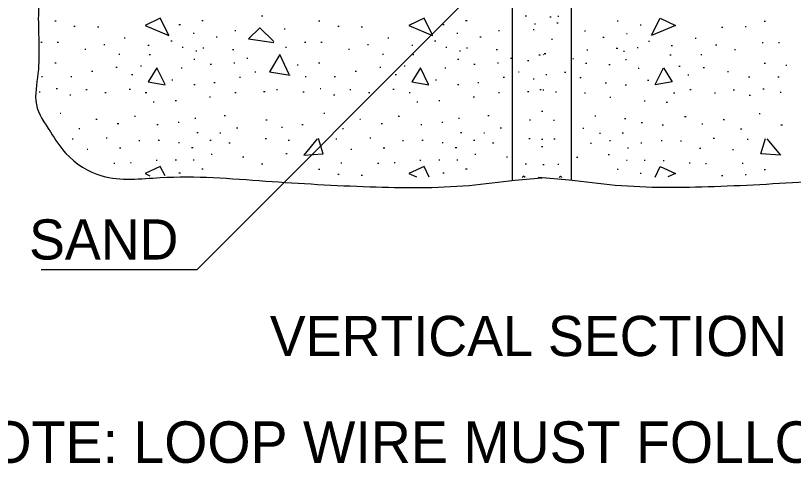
# Model space of a CAD drawing. Extents: x 0 to 2.83, y 0 to 1.83.
# Drawn here: x 2.4069 to 2.5612, y 0.4549 to 0.5438 of the extents above; entities that cross this region are included whole.
import ezdxf

# ---------------------------------------------------------------- set-up
doc = ezdxf.new("R2010")
doc.units = 0
doc.layers.add('RD_Pr_Roadway_Notes', color=7, linetype='Continuous')
doc.layers.add('SH_General_Details', color=7, linetype='Continuous')

msp = doc.modelspace()

# ---------------------------------------------------------------- linework, layer by layer
at = {"layer": 'RD_Pr_Roadway_Notes'}
for q in [(2.49743, 0.54798), (2.41198, 0.49333)]:
    msp.add_line((2.44283, 0.49333), q, dxfattribs=at)
at = {"layer": 'SH_General_Details'}
for p, q in [((2.50548, 0.51103), (2.50548, 0.59284)), ((2.51722, 0.51103), (2.51722, 0.59284)), ((2.45593, 0.5437), (2.4557, 0.5437)), ((2.50826, 0.5437), (2.50798, 0.5437)), ((2.51317, 0.54347), (2.5129, 0.54347)), ((2.51449, 0.5437), (2.51467, 0.5437)), ((2.41498, 0.54266), (2.41471, 0.54266)), ((2.4396, 0.54193), (2.43932, 0.54193)), ((2.4441, 0.54275), (2.44387, 0.54275)), ((2.46726, 0.54266), (2.46703, 0.54266)), ((2.49192, 0.54193), (2.49165, 0.54193)), ((2.49647, 0.54275), (2.4962, 0.54275)), ((2.51008, 0.54206), (2.50985, 0.54206)), ((2.51453, 0.54229), (2.51431, 0.54229)), ((2.52628, 0.54275), (2.52646, 0.54275)), ((2.53083, 0.54193), (2.53105, 0.54193)), ((2.55544, 0.54266), (2.55567, 0.54266)), ((2.41871, 0.54165), (2.41848, 0.54165)), ((2.4234, 0.54147), (2.42317, 0.54147)), ((2.44233, 0.54025), (2.4421, 0.54025)), ((2.45061, 0.54074), (2.45038, 0.54074)), ((2.46039, 0.54111), (2.46016, 0.54111)), ((2.47108, 0.54165), (2.47081, 0.54165)), ((2.47572, 0.54147), (2.4755, 0.54147)), ((2.49465, 0.54025), (2.49442, 0.54025)), ((2.50293, 0.54074), (2.50271, 0.54074)), ((2.5098, 0.54093), (2.50958, 0.54093)), ((2.51977, 0.54074), (2.52, 0.54074)), ((2.5281, 0.54025), (2.52828, 0.54025)), ((2.54698, 0.54147), (2.54725, 0.54147)), ((2.55166, 0.54165), (2.55189, 0.54165)), ((2.42863, 0.53929), (2.42845, 0.53929)), ((2.43796, 0.5387), (2.43773, 0.5387)), ((2.44692, 0.53947), (2.4467, 0.53947)), ((2.48096, 0.53929), (2.48078, 0.53929)), ((2.49028, 0.5387), (2.49001, 0.5387)), ((2.49925, 0.53947), (2.49902, 0.53947)), ((2.51344, 0.53902), (2.51322, 0.53902)), ((2.52345, 0.53947), (2.52368, 0.53947)), ((2.53246, 0.5387), (2.53265, 0.5387)), ((2.54175, 0.53929), (2.54197, 0.53929)), ((2.41216, 0.53842), (2.41193, 0.53842)), ((2.41539, 0.53842), (2.41516, 0.53842)), ((2.42463, 0.53801), (2.4244, 0.53801)), ((2.43341, 0.53788), (2.43313, 0.53788)), ((2.44014, 0.53742), (2.43996, 0.53742)), ((2.44428, 0.53733), (2.44405, 0.53733)), ((2.46062, 0.53742), (2.46044, 0.53742)), ((2.46448, 0.53842), (2.46421, 0.53842)), ((2.46772, 0.53842), (2.46749, 0.53842)), ((2.47695, 0.53801), (2.47672, 0.53801)), ((2.48569, 0.53788), (2.48551, 0.53788)), ((2.49247, 0.53742), (2.49229, 0.53742)), ((2.49656, 0.53733), (2.49638, 0.53733)), ((2.52609, 0.53733), (2.52637, 0.53733)), ((2.53024, 0.53742), (2.53046, 0.53742)), ((2.53701, 0.53788), (2.53724, 0.53788)), ((2.54575, 0.53801), (2.54602, 0.53801)), ((2.55503, 0.53842), (2.55521, 0.53842)), ((2.55826, 0.53842), (2.55845, 0.53842)), ((2.42085, 0.53706), (2.42062, 0.53706)), ((2.42758, 0.53606), (2.42735, 0.53606)), ((2.43364, 0.53597), (2.43341, 0.53597)), ((2.44287, 0.53674), (2.44264, 0.53674)), ((2.4502, 0.53697), (2.44992, 0.53697)), ((2.47318, 0.53706), (2.47295, 0.53706)), ((2.47991, 0.53606), (2.47968, 0.53606)), ((2.48592, 0.53597), (2.48573, 0.53597)), ((2.4952, 0.53674), (2.49497, 0.53674)), ((2.50252, 0.53697), (2.50225, 0.53697)), ((2.51089, 0.53592), (2.51071, 0.53592)), ((2.51208, 0.53619), (2.51181, 0.53619)), ((2.52022, 0.53697), (2.52045, 0.53697)), ((2.52755, 0.53674), (2.52773, 0.53674)), ((2.53674, 0.53597), (2.53701, 0.53597)), ((2.54284, 0.53606), (2.54306, 0.53606)), ((2.54953, 0.53706), (2.54975, 0.53706)), ((2.41498, 0.53437), (2.41471, 0.53437)), ((2.44246, 0.5351), (2.44224, 0.5351)), ((2.44574, 0.5341), (2.44551, 0.5341)), ((2.45043, 0.53437), (2.4502, 0.53437)), ((2.45297, 0.53528), (2.45275, 0.53528)), ((2.46726, 0.53437), (2.46703, 0.53437)), ((2.49483, 0.5351), (2.49456, 0.5351)), ((2.49811, 0.5341), (2.49784, 0.5341)), ((2.50275, 0.53437), (2.50252, 0.53437)), ((2.5053, 0.53528), (2.50507, 0.53528)), ((2.50871, 0.53478), (2.50844, 0.53478)), ((2.51745, 0.53528), (2.51763, 0.53528)), ((2.51995, 0.53437), (2.52022, 0.53437)), ((2.52464, 0.5341), (2.52486, 0.5341)), ((2.52791, 0.5351), (2.52814, 0.5351)), ((2.55544, 0.53437), (2.55567, 0.53437)), ((2.42221, 0.53269), (2.42199, 0.53269)), ((2.42704, 0.53351), (2.42681, 0.53351)), ((2.43191, 0.53374), (2.43168, 0.53374)), ((2.43996, 0.53337), (2.43973, 0.53337)), ((2.45457, 0.53255), (2.45434, 0.53255)), ((2.46298, 0.53397), (2.46276, 0.53397)), ((2.47454, 0.53269), (2.47431, 0.53269)), ((2.47936, 0.53351), (2.47914, 0.53351)), ((2.48423, 0.53374), (2.48401, 0.53374)), ((2.49229, 0.53337), (2.49206, 0.53337)), ((2.50685, 0.53255), (2.50666, 0.53255)), ((2.51581, 0.53255), (2.51608, 0.53255)), ((2.53046, 0.53337), (2.53064, 0.53337)), ((2.53847, 0.53374), (2.53874, 0.53374)), ((2.54334, 0.53351), (2.54361, 0.53351)), ((2.54816, 0.53269), (2.54839, 0.53269)), ((2.55972, 0.53397), (2.55995, 0.53397)), ((2.41225, 0.5316), (2.41202, 0.5316)), ((2.41803, 0.5316), (2.41785, 0.5316)), ((2.43013, 0.53201), (2.4299, 0.53201)), ((2.45152, 0.53151), (2.45133, 0.53151)), ((2.46458, 0.5316), (2.46435, 0.5316)), ((2.47036, 0.5316), (2.47013, 0.5316)), ((2.48246, 0.53201), (2.48223, 0.53201)), ((2.50389, 0.53151), (2.50366, 0.53151)), ((2.5098, 0.53119), (2.50958, 0.53119)), ((2.51231, 0.53201), (2.51208, 0.53201)), ((2.51886, 0.53151), (2.51909, 0.53151)), ((2.54029, 0.53201), (2.54047, 0.53201)), ((2.55235, 0.5316), (2.55257, 0.5316)), ((2.55813, 0.5316), (2.5584, 0.5316)), ((2.43809, 0.53096), (2.43787, 0.53096)), ((2.44251, 0.53001), (2.44228, 0.53001)), ((2.44651, 0.53046), (2.44624, 0.53046)), ((2.49042, 0.53096), (2.49019, 0.53096)), ((2.49488, 0.53001), (2.49461, 0.53001)), ((2.49884, 0.53046), (2.49861, 0.53046)), ((2.52391, 0.53046), (2.52414, 0.53046)), ((2.52787, 0.53001), (2.5281, 0.53001)), ((2.53228, 0.53096), (2.53255, 0.53096)), ((2.4118, 0.5286), (2.41157, 0.5286)), ((2.41521, 0.52923), (2.41498, 0.52923)), ((2.41789, 0.528), (2.41766, 0.528)), ((2.42112, 0.52905), (2.42085, 0.52905)), ((2.42485, 0.52846), (2.42458, 0.52846)), ((2.42972, 0.52914), (2.42945, 0.52914)), ((2.43291, 0.52846), (2.43263, 0.52846)), ((2.45065, 0.52846), (2.45038, 0.52846)), ((2.45639, 0.52864), (2.45611, 0.52864)), ((2.45884, 0.52905), (2.45866, 0.52905)), ((2.46417, 0.5286), (2.46389, 0.5286)), ((2.46749, 0.52923), (2.46731, 0.52923)), ((2.47022, 0.528), (2.46999, 0.528)), ((2.4734, 0.52905), (2.47322, 0.52905)), ((2.47718, 0.52846), (2.47691, 0.52846)), ((2.482, 0.52914), (2.48177, 0.52914)), ((2.48519, 0.52846), (2.48501, 0.52846)), ((2.50293, 0.52846), (2.50271, 0.52846)), ((2.50871, 0.52864), (2.50844, 0.52864)), ((2.51121, 0.52905), (2.51094, 0.52905)), ((2.51153, 0.52905), (2.51171, 0.52905)), ((2.51404, 0.52864), (2.51426, 0.52864)), ((2.51977, 0.52846), (2.52, 0.52846)), ((2.53747, 0.52846), (2.53774, 0.52846)), ((2.5407, 0.52914), (2.54093, 0.52914)), ((2.54557, 0.52846), (2.54579, 0.52846)), ((2.5493, 0.52905), (2.54953, 0.52905)), ((2.55248, 0.528), (2.55271, 0.528)), ((2.55517, 0.52923), (2.55544, 0.52923)), ((2.55858, 0.5286), (2.55881, 0.5286)), ((2.43441, 0.5266), (2.43418, 0.5266)), ((2.43882, 0.52687), (2.43855, 0.52687)), ((2.4456, 0.52759), (2.44537, 0.52759)), ((2.48674, 0.5266), (2.48651, 0.5266)), ((2.4911, 0.52687), (2.49088, 0.52687)), ((2.49793, 0.52759), (2.4977, 0.52759)), ((2.52482, 0.52759), (2.525, 0.52759)), ((2.5316, 0.52687), (2.53183, 0.52687)), ((2.53597, 0.5266), (2.53624, 0.5266)), ((2.41589, 0.52436), (2.41571, 0.52436)), ((2.43072, 0.52373), (2.4305, 0.52373)), ((2.44264, 0.52336), (2.44246, 0.52336)), ((2.44856, 0.52391), (2.44829, 0.52391)), ((2.46826, 0.52436), (2.46803, 0.52436)), ((2.48305, 0.52373), (2.48282, 0.52373)), ((2.49497, 0.52336), (2.49479, 0.52336)), ((2.50088, 0.52391), (2.50061, 0.52391)), ((2.51149, 0.52473), (2.51126, 0.52473)), ((2.52186, 0.52391), (2.52204, 0.52391)), ((2.52773, 0.52336), (2.52796, 0.52336)), ((2.53965, 0.52373), (2.53993, 0.52373)), ((2.55444, 0.52436), (2.55467, 0.52436)), ((2.42308, 0.52314), (2.42281, 0.52314)), ((2.42735, 0.52227), (2.42708, 0.52227)), ((2.43518, 0.52209), (2.43495, 0.52209)), ((2.43937, 0.52259), (2.43914, 0.52259)), ((2.4568, 0.523), (2.45652, 0.523)), ((2.46394, 0.52209), (2.46371, 0.52209)), ((2.47536, 0.52314), (2.47518, 0.52314)), ((2.47968, 0.52227), (2.47941, 0.52227)), ((2.48751, 0.52209), (2.48728, 0.52209)), ((2.4917, 0.52259), (2.49147, 0.52259)), ((2.50908, 0.523), (2.50885, 0.523)), ((2.51363, 0.523), (2.51385, 0.523)), ((2.53101, 0.52259), (2.53128, 0.52259)), ((2.53519, 0.52209), (2.53547, 0.52209)), ((2.54306, 0.52227), (2.54329, 0.52227)), ((2.5473, 0.52314), (2.54757, 0.52314)), ((2.55876, 0.52209), (2.55904, 0.52209)), ((2.41967, 0.52127), (2.41944, 0.52127)), ((2.4431, 0.5205), (2.44287, 0.5205)), ((2.44765, 0.52041), (2.44742, 0.52041)), ((2.45097, 0.52145), (2.4507, 0.52145)), ((2.45984, 0.52159), (2.45966, 0.52159)), ((2.47199, 0.52127), (2.47176, 0.52127)), ((2.49543, 0.5205), (2.4952, 0.5205)), ((2.49997, 0.52041), (2.49979, 0.52041)), ((2.5033, 0.52145), (2.50307, 0.52145)), ((2.51945, 0.52145), (2.51968, 0.52145)), ((2.52273, 0.52041), (2.52296, 0.52041)), ((2.52728, 0.5205), (2.52755, 0.5205)), ((2.55071, 0.52127), (2.55098, 0.52127)), ((2.41835, 0.51922), (2.41812, 0.51922)), ((2.42508, 0.51945), (2.42485, 0.51945)), ((2.43154, 0.51895), (2.43136, 0.51895)), ((2.43546, 0.519), (2.43518, 0.519)), ((2.44569, 0.519), (2.44547, 0.519)), ((2.45666, 0.51932), (2.45643, 0.51932)), ((2.46126, 0.519), (2.46098, 0.519)), ((2.47067, 0.51922), (2.47045, 0.51922)), ((2.47741, 0.51945), (2.47718, 0.51945)), ((2.48387, 0.51895), (2.48364, 0.51895)), ((2.48778, 0.519), (2.48751, 0.519)), ((2.49802, 0.519), (2.49779, 0.519)), ((2.50899, 0.51932), (2.50876, 0.51932)), ((2.51149, 0.51918), (2.51126, 0.51918)), ((2.51372, 0.51932), (2.51394, 0.51932)), ((2.52473, 0.519), (2.52491, 0.519)), ((2.53497, 0.519), (2.53519, 0.519)), ((2.53883, 0.51895), (2.53906, 0.51895)), ((2.54529, 0.51945), (2.54557, 0.51945)), ((2.55208, 0.51922), (2.55226, 0.51922)), ((2.42126, 0.51718), (2.42108, 0.51718)), ((2.42777, 0.51745), (2.42754, 0.51745)), ((2.43942, 0.51849), (2.43919, 0.51849)), ((2.4421, 0.51754), (2.44183, 0.51754)), ((2.44947, 0.51845), (2.4492, 0.51845)), ((2.47359, 0.51718), (2.4734, 0.51718)), ((2.48014, 0.51745), (2.47986, 0.51745)), ((2.49174, 0.51849), (2.49151, 0.51849)), ((2.49442, 0.51754), (2.49415, 0.51754)), ((2.5018, 0.51845), (2.50152, 0.51845)), ((2.51149, 0.51772), (2.51126, 0.51772)), ((2.52095, 0.51845), (2.52118, 0.51845)), ((2.52832, 0.51754), (2.5285, 0.51754)), ((2.53096, 0.51849), (2.53119, 0.51849)), ((2.54261, 0.51745), (2.54284, 0.51745)), ((2.54912, 0.51718), (2.54934, 0.51718)), ((2.44588, 0.51622), (2.44569, 0.51622)), ((2.4522, 0.51568), (2.45193, 0.51568)), ((2.4608, 0.51636), (2.46053, 0.51636)), ((2.4982, 0.51622), (2.49802, 0.51622)), ((2.50453, 0.51568), (2.5043, 0.51568)), ((2.51822, 0.51568), (2.51845, 0.51568)), ((2.5245, 0.51622), (2.52473, 0.51622)), ((2.42658, 0.51444), (2.42636, 0.51444)), ((2.42986, 0.51458), (2.42968, 0.51458)), ((2.435, 0.51499), (2.43477, 0.51499)), ((2.43882, 0.51508), (2.43855, 0.51508)), ((2.44233, 0.51508), (2.4421, 0.51508)), ((2.45593, 0.51431), (2.4557, 0.51431)), ((2.47163, 0.51449), (2.47145, 0.51449)), ((2.47895, 0.51444), (2.47868, 0.51444)), ((2.48223, 0.51458), (2.482, 0.51458)), ((2.48733, 0.51499), (2.4871, 0.51499)), ((2.4911, 0.51508), (2.49088, 0.51508)), ((2.49465, 0.51508), (2.49442, 0.51508)), ((2.50826, 0.51431), (2.50798, 0.51431)), ((2.51176, 0.51413), (2.51153, 0.51413)), ((2.51449, 0.51431), (2.51467, 0.51431)), ((2.5281, 0.51508), (2.52828, 0.51508)), ((2.5316, 0.51508), (2.53183, 0.51508)), ((2.53542, 0.51499), (2.5356, 0.51499)), ((2.54052, 0.51458), (2.54074, 0.51458)), ((2.54379, 0.51444), (2.54402, 0.51444)), ((2.55107, 0.51449), (2.5513, 0.51449)), ((2.4396, 0.51253), (2.43932, 0.51253)), ((2.4441, 0.51331), (2.44387, 0.51331)), ((2.46726, 0.51322), (2.46703, 0.51322)), ((2.49192, 0.51253), (2.49165, 0.51253)), ((2.49647, 0.51331), (2.4962, 0.51331)), ((2.52628, 0.51331), (2.52646, 0.51331)), ((2.53083, 0.51253), (2.53105, 0.51253)), ((2.55544, 0.51322), (2.55567, 0.51322)), ((2.47108, 0.51222), (2.47081, 0.51222)), ((2.47572, 0.51203), (2.4755, 0.51203)), ((2.54698, 0.51203), (2.54725, 0.51203)), ((2.55166, 0.51222), (2.55189, 0.51222))]:
    msp.add_line(p, q, dxfattribs=at)
for points in [[(2.43728, 0.53988), (2.43559, 0.54325), (2.43259, 0.54184), (2.43732, 0.53983)], [(2.4896, 0.53988), (2.48796, 0.54325), (2.48492, 0.54184), (2.4896, 0.53983)], [(2.5331, 0.53988), (2.53478, 0.54325), (2.53783, 0.54184), (2.53306, 0.53983)], [(2.45811, 0.53861), (2.45538, 0.54134), (2.45311, 0.5392), (2.45816, 0.53847)], [(2.46116, 0.5321), (2.4593, 0.53606), (2.45725, 0.5326), (2.46135, 0.53196)], [(2.51099, 0.53592), (2.51108, 0.53606)], [(2.51171, 0.53592), (2.51167, 0.53606)], [(2.43655, 0.5301), (2.43491, 0.53342), (2.43318, 0.5306), (2.43655, 0.53001)], [(2.48883, 0.5301), (2.48724, 0.53342), (2.48551, 0.5306), (2.48887, 0.53001)], [(2.53383, 0.5301), (2.53547, 0.53342), (2.53715, 0.5306), (2.53383, 0.53001)], [(2.46676, 0.51932), (2.46408, 0.51604), (2.46794, 0.51631), (2.46699, 0.51936)], [(2.55594, 0.51932), (2.55867, 0.51604), (2.55476, 0.51631), (2.55572, 0.51936)], [(2.43559, 0.51385), (2.43259, 0.51244)], [(2.43655, 0.51199), (2.43559, 0.51385)], [(2.48796, 0.51385), (2.48492, 0.51244)], [(2.48896, 0.51172), (2.48796, 0.51385)], [(2.53378, 0.51172), (2.53478, 0.51385)], [(2.53478, 0.51385), (2.53783, 0.51244)], [(2.43259, 0.51244), (2.43354, 0.51199)], [(2.45538, 0.5119), (2.45538, 0.5119)], [(2.45538, 0.5119), (2.45538, 0.5119)], [(2.48492, 0.51244), (2.48646, 0.51176)], [(2.50771, 0.5119), (2.50744, 0.51162)], [(2.50798, 0.51162), (2.50771, 0.5119)], [(2.51476, 0.51162), (2.51499, 0.5119)], [(2.51499, 0.5119), (2.51531, 0.51162)], [(2.53783, 0.51244), (2.53629, 0.51176)]]:
    msp.add_lwpolyline(points, dxfattribs=at)
for points in [[(2.41261, 0.59284), (2.41284, 0.58616), (2.41398, 0.58056), (2.41257, 0.57696), (2.4123, 0.56982), (2.41298, 0.56063), (2.41143, 0.5447), (2.41134, 0.53228), (2.41102, 0.52614), (2.4138, 0.52068), (2.41689, 0.5164), (2.42403, 0.51194), (2.43559, 0.51162), (2.45652, 0.51094), (2.47718, 0.5098), (2.49688, 0.51008), (2.50598, 0.51108), (2.51208, 0.51162)], [(2.61004, 0.59284), (2.60991, 0.58616), (2.60872, 0.58056), (2.61013, 0.57696), (2.61041, 0.56982), (2.60972, 0.56063), (2.61127, 0.5447), (2.61141, 0.53228), (2.61168, 0.52614), (2.60891, 0.52068), (2.60586, 0.5164), (2.59871, 0.51194), (2.58711, 0.51162), (2.56618, 0.51094), (2.54552, 0.5098), (2.52587, 0.51008), (2.51677, 0.51108), (2.51062, 0.51162)]]:
    msp.add_spline(points, degree=3, dxfattribs=at)

# ---------------------------------------------------------------- texts
at = {"layer": 'RD_Pr_Roadway_Notes'}
for s, height, p in [('SAND', 0.007976, (2.40957, 0.49535)), ('VERTICAL SECTION', 0.0079854, (2.45734, 0.47618)), ('NOTE: LOOP WIRE MUST FOLLOW SAW CUT', 0.0082358, (2.39355, 0.45498))]:
    msp.add_text(s, height=height, dxfattribs=at).set_placement(p)

doc.saveas('drawing.dxf')
